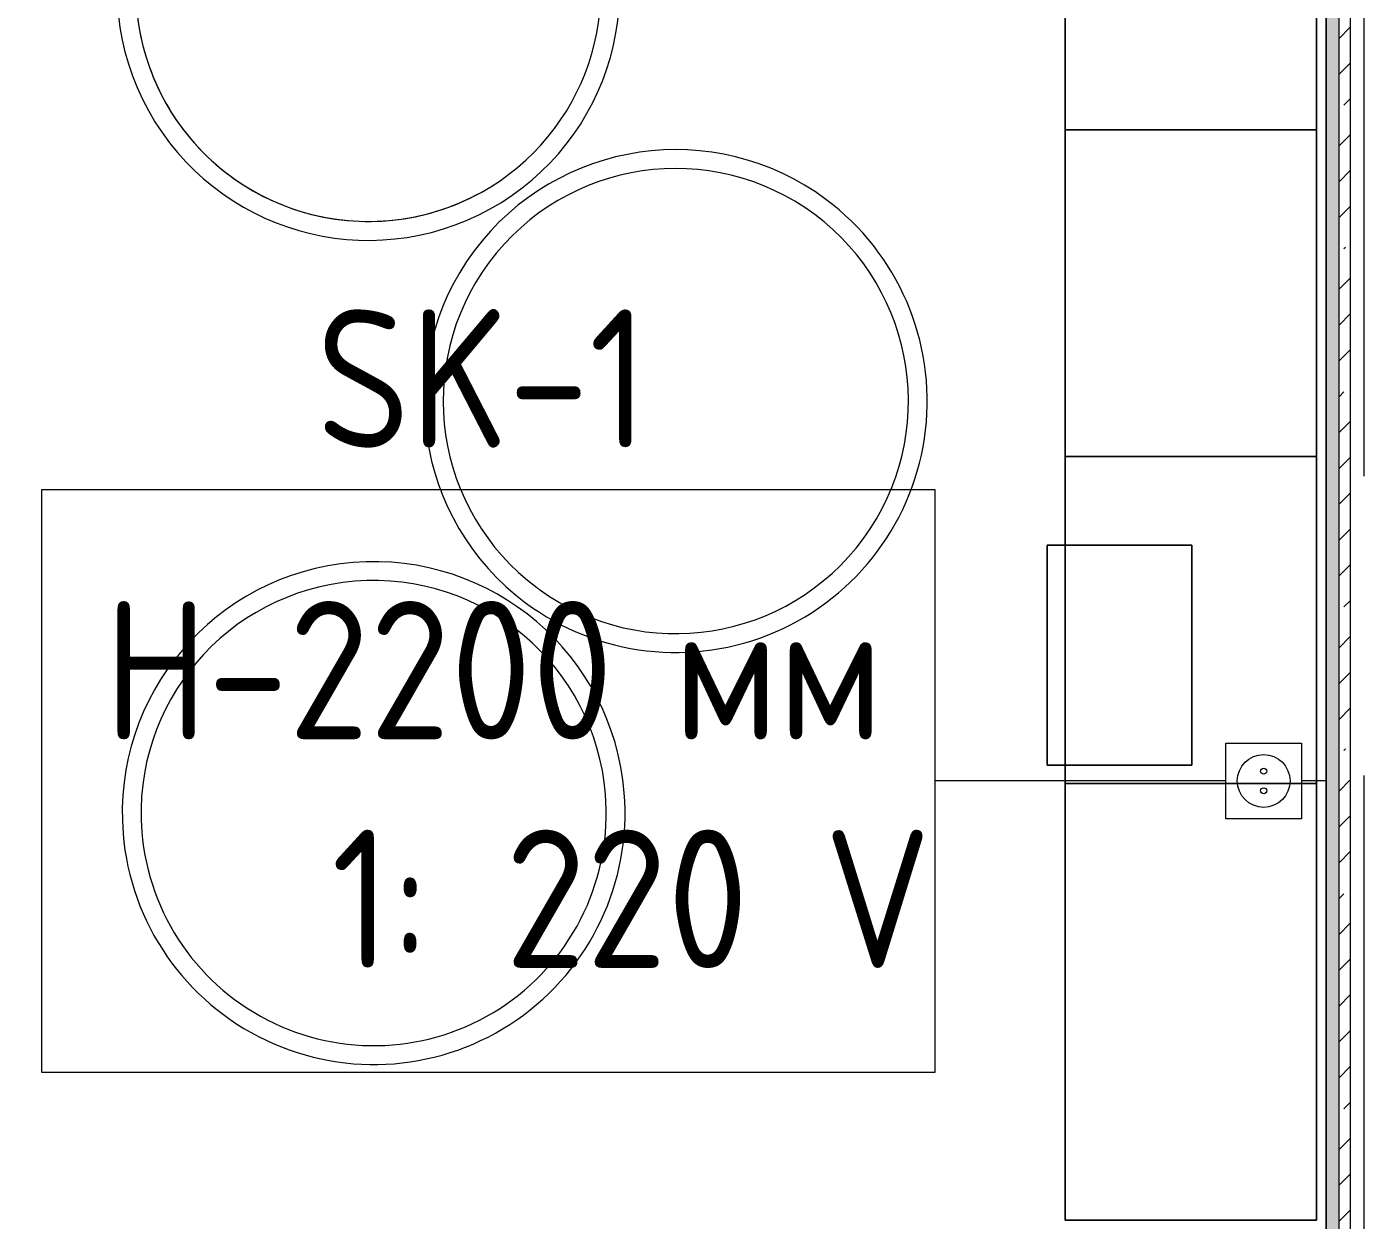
# Model space of a CAD drawing. Header units: millimetres. Extents: x -4185 to 186529, y -8553 to 29097.
# Drawn here: x 36182 to 38310, y 521 to 2420 of the extents above; entities that cross this region are included whole.
import ezdxf

# ---------------------------------------------------------------- set-up
doc = ezdxf.new("R2010")
doc.units = ezdxf.units.MM
doc.linetypes.add('Осевая', pattern=[3175, 635, -476.25, 1587.5, -476.25])
for name, color, linetype, lineweight in [('A-DETL-GENF', 7, 'Continuous', 9), ('A-WALL', 7, 'Continuous', 9), ('E-ELEC-FIXT-IDEN', 7, 'Continuous', 9), ('I-WALL', 7, 'Continuous', 9), ('Оси', 7, 'Continuous', 9), ('Оси-2', 7, 'Осевая', 9), ('Электрические приборы', 7, 'Continuous', 9)]:
    doc.layers.add(name, color=color, linetype=linetype, lineweight=lineweight)
for name, color, linetype, lineweight, true_color in [('A-WALL-1', 7, 'Continuous', 9, 0x3c3c3c), ('A-WALL-FNSH-1', 7, 'Continuous', 9, 0x3c3c3c), ('I-FURN-1', 7, 'Continuous', 9, 0xf0f0f0), ('Оси розеток', 7, 'Continuous', 9, 0xff1e23)]:
    doc.layers.add(name, color=color, linetype=linetype, lineweight=lineweight, true_color=true_color)
doc.styles.add('GOST Common', font='GOST_Common.ttf', dxfattribs={"width": 0.9, "height": 220})

# ---------------------------------------------------------------- blocks, each defined once
blk = doc.blocks.new('Блок Розеток и Выключателей - Блок Розеток и Выключателей_SK1-27362739-План размещения напольных электротехнических лючков и розеток 1 этажа в осях 1-12')
at = {"layer": 'A-DETL-GENF'}
for p, q in [((-60, -40), (60, -40)), ((-60, -160), (-60, -40)), ((60, -40), (60, -160)), ((60, -160), (-60, -160))]:
    blk.add_line(p, q, dxfattribs=at)
for centre, radius in [((0, -100), 42), ((-15.6, -100), 4.8), ((15.6, -100), 4.8)]:
    blk.add_circle(centre, radius, dxfattribs=at)
at = {"layer": 'Оси розеток'}
blk.add_line((0, 0), (0, -40), dxfattribs=at)
blk = doc.blocks.new('ПУФ - 1_53-V108-План размещения напольных электротехнических лючков и розеток 1 этажа в осях 1-12')
at = {"layer": 'I-FURN-1'}
for radius, start, end in [(400, 360, 180), (400, 0, 180), (370, 0.8375, 180), (370, 0.8375, 180), (400, 180, 360), (370, 180, 360), (370, 180, 360), (370, 360, 0.826), (370, 0, 0.826), (400, 180, 360)]:
    blk.add_arc((0, 0), radius, start, end, dxfattribs=at)
blk = doc.blocks.new('ПУФ - 1_53-V109-План размещения напольных электротехнических лючков и розеток 1 этажа в осях 1-12')
at = {"layer": 'I-FURN-1'}
for radius, start, end in [(400, 360, 180), (400, 0, 180), (370, 360, 180), (370, 0, 180), (400, 180, 360), (370, 180, 360), (370, 180, 360), (400, 180, 360)]:
    blk.add_arc((0, 0), radius, start, end, dxfattribs=at)
blk = doc.blocks.new('ПУФ - 1_53-V110-План размещения напольных электротехнических лючков и розеток 1 этажа в осях 1-12')
at = {"layer": 'I-FURN-1'}
for radius, start, end in [(400, 0, 180), (400, 0, 180), (370, 0, 180), (370, 84.7059, 180), (370, 74.1176, 84.7059), (370, 0, 74.1176), (400, 180, 360), (400, 180, 0), (370, 180, 349.4118), (370, 180, 349.4118), (370, 349.5929, 0), (370, 349.5929, 360)]:
    blk.add_arc((0, 0), radius, start, end, dxfattribs=at)
blk = doc.blocks.new('шкаф 1_112 - шкаф 1_112-V137-План размещения напольных электротехнических лючков и розеток 1 этажа в осях 1-12')
at = {"layer": 'I-FURN-1'}
for p, q in [((-400, 6070), (-400, 1073.8)), ((0, 0), (0, 6070)), ((-400, 2255), (-400, 1735)), ((-400, 1735), (-400, 2255)), ((0, 1735), (0, 2255)), ((0, 2255), (0, 1735)), ((0, 1735), (-400, 1735)), ((-400, 1735), (0, 1735)), ((0, 1735), (-400, 1735)), ((0, 1735), (-400, 1735)), ((-400, 1735), (-400, 1215)), ((-400, 1215), (-400, 1735)), ((-400, 1735), (0, 1735)), ((0, 1215), (0, 1735)), ((0, 1735), (0, 1215)), ((0, 1215), (-400, 1215)), ((0, 1215), (-400, 1215)), ((-400, 1215), (-400, 695)), ((-400, 1073.8), (-400, 1215)), ((-400, 1215), (0, 1215)), ((-400, 1215), (0, 1215)), ((0, 1215), (-400, 1215)), ((0, 695), (0, 1215)), ((0, 1215), (0, 695)), ((-400, 1073.8), (-400, 723.8)), ((-400, 723.8), (-400, 1073.8)), ((-400, 723.8), (-400, 0)), ((-400, 695), (-400, 723.8)), ((0, 695), (-400, 695)), ((-400, 695), (0, 695)), ((0, 695), (-400, 695)), ((0, 695), (-400, 695)), ((-400, 695), (-400, 0)), ((-400, 0), (-400, 695)), ((-400, 695), (0, 695)), ((0, 0), (0, 695)), ((0, 695), (0, 0)), ((-400, 0), (0, 0)), ((-400, 0), (0, 0)), ((0, 0), (-400, 0))]:
    blk.add_line(p, q, dxfattribs=at)
blk = doc.blocks.new('DET_L_Линия разрыва - М100-30654710-План размещения напольных электротехнических лючков и розеток 1 этажа в осях 1-12')
at = {"layer": 'A-DETL-GENF'}
blk.add_line((11739.9, 0), (0, 0), dxfattribs=at)

msp = doc.modelspace()

# ---------------------------------------------------------------- hatches: boundary and pattern name
at = {"layer": 'I-WALL'}
h = msp.add_hatch(dxfattribs=at)
h.set_pattern_fill('FP_1', color=256, style=0, pattern_type=2)
h.set_pattern_definition([(45, (0, 0), (-57.02463, 57.02463), []), (45, (57.025, 0), (-57.02463, 57.02463), [100.806, -20.161, 3.353, -16.808])])
h.paths.add_polyline_path([(38287.7, 400), (38287.7, 7400), (38270, 7400), (38270, 400)])
h = msp.add_hatch(dxfattribs=at)
h.set_pattern_fill('FP_84', color=256, style=0, pattern_type=2)
h.set_pattern_definition([(0, (0, 0), (121.92, 30.48), [10.058, -81.382, 10.058, -81.382, -487.68]), (0, (0, 0), (121.92, 30.48), [-182.88, 10.058, -172.822, 10.058, -81.382, -213.36]), (0, (0, 0), (121.92, 30.48), [-457.2, 10.058, -50.902, 10.058, -142.342]), (120, (45.72, 15.24), (-87.356454, 90.345817), [10.058, -81.382, 10.058, -81.382, -487.68]), (120, (45.72, 15.24), (-87.356454, 90.345817), [-182.88, 10.058, -172.822, 10.058, -81.382, -213.36]), (120, (45.72, 15.24), (-87.356454, 90.345817), [-457.2, 10.058, -50.902, 10.058, -142.342]), (240, (60.96, 76.2), (-34.563546, -120.825817), [10.058, -81.382, 10.058, -81.382, -487.68]), (240, (60.96, 76.2), (-34.563546, -120.825817), [-182.88, 10.058, -172.822, 10.058, -81.382, -213.36]), (240, (60.96, 76.2), (-34.563546, -120.825817), [-457.2, 10.058, -50.902, 10.058, -142.342])])
h.paths.add_polyline_path([(38270, 400), (38270, 7050), (38250, 7050), (38250, 400)])

# ---------------------------------------------------------------- linework, layer by layer
at = {"layer": 'A-WALL'}
msp.add_line((38250, 420), (38250, 7050), dxfattribs=at)
at = {"layer": 'A-WALL-1'}
msp.add_line((38270, 400), (38270, 7400), dxfattribs=at)
at = {"layer": 'A-WALL-FNSH-1'}
msp.add_line((38249, 7049), (38249, 421), dxfattribs=at)
at = {"layer": 'E-ELEC-FIXT-IDEN'}
msp.add_line((38090, 1220), (37626.8, 1220), dxfattribs=at)
at = {"layer": 'E-ELEC-FIXT-IDEN', "flags": 128}
msp.add_lwpolyline([(36206.4, 1684), (37626.8, 1684), (37626.8, 756), (36206.4, 756)], close=True, dxfattribs=at)
at = {"layer": 'I-FURN-1'}
for p, q in [((37834, 1595), (37805.5, 1595)), ((37805.5, 1595), (37805.5, 1245)), ((37805.5, 1245), (37805.5, 1595)), ((37805.5, 1595), (37834, 1595)), ((38035.5, 1595), (37834, 1595)), ((37834, 1595), (38035.5, 1595)), ((38035.5, 1245), (38035.5, 1595)), ((38035.5, 1595), (38035.5, 1245)), ((37805.5, 1245), (37834, 1245)), ((37834, 1245), (37805.5, 1245)), ((37834, 1245), (38035.5, 1245)), ((38035.5, 1245), (37834, 1245))]:
    msp.add_line(p, q, dxfattribs=at)
at = {"layer": 'Оси'}
msp.add_line((38310, -1906.3), (38310, 593.7), dxfattribs=at)
at = {"layer": 'Оси-2'}
msp.add_line((38310, 593.7), (38310, 21277.7), dxfattribs=at)

# ---------------------------------------------------------------- block references
at = {"layer": 'A-DETL-GENF', "rotation": 90.00000000000031}
msp.add_blockref('DET_L_Линия разрыва - М100-30654710-План размещения напольных электротехнических лючков и розеток 1 этажа в осях 1-12', (38287.7, -280), dxfattribs=at)
at = {"layer": 'I-FURN-1'}
msp.add_blockref('шкаф 1_112 - шкаф 1_112-V137-План размещения напольных электротехнических лючков и розеток 1 этажа в осях 1-12', (38234, 521.2), dxfattribs=at)
for name, p, rotation in [('ПУФ - 1_53-V110-План размещения напольных электротехнических лючков и розеток 1 этажа в осях 1-12', (36725.9, 2480.2), 118.9499011641568), ('ПУФ - 1_53-V108-План размещения напольных электротехнических лючков и розеток 1 этажа в осях 1-12', (37214.8, 1824.4), 233.3350386201596), ('ПУФ - 1_53-V109-План размещения напольных электротехнических лючков и розеток 1 этажа в осях 1-12', (36734.2, 1168.9), 184.6613193387897)]:
    msp.add_blockref(name, p, dxfattribs=dict(at, rotation=rotation))
at = {"layer": 'Электрические приборы', "rotation": 269.9999999999995}
msp.add_blockref('Блок Розеток и Выключателей - Блок Розеток и Выключателей_SK1-27362739-План размещения напольных электротехнических лючков и розеток 1 этажа в осях 1-12', (38250, 1220), dxfattribs=at)

# ---------------------------------------------------------------- texts
at = {"layer": 'E-ELEC-FIXT-IDEN', "char_height": 220, "attachment_point": 1, "style": 'GOST Common'}
for s, insert, width in [('SK-1', (36643, 1970.3), 656.582), ('H-2200 ', (36306.4, 1506.3), 1096.708), ('мм', (37211.3, 1506.3), 375.19), ('   1: 220 V', (36306.4, 1142.5), 1291.519)]:
    msp.add_mtext(s, dxfattribs=dict(at, insert=insert, width=width))

doc.saveas('drawing.dxf')
